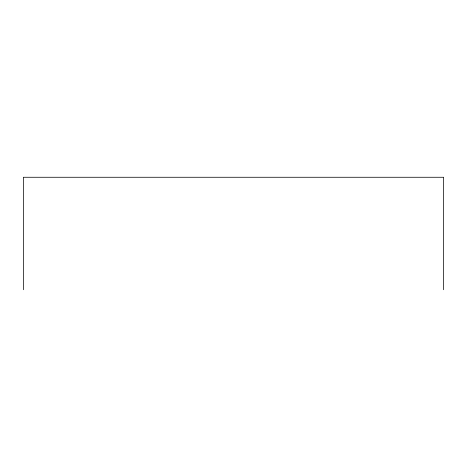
<?xml version="1.0" encoding="UTF-8"?>
<svg xmlns="http://www.w3.org/2000/svg" width="467" height="467" viewBox="0 0 467 467"><rect width="100%" height="100%" fill="white"/><g stroke="black" fill="none" stroke-linecap="round" stroke-linejoin="round"><path stroke-width="0.7" d="M443.65 289.733L443.65 177.267L23.35 177.267L23.35 289.733"/></g></svg>
